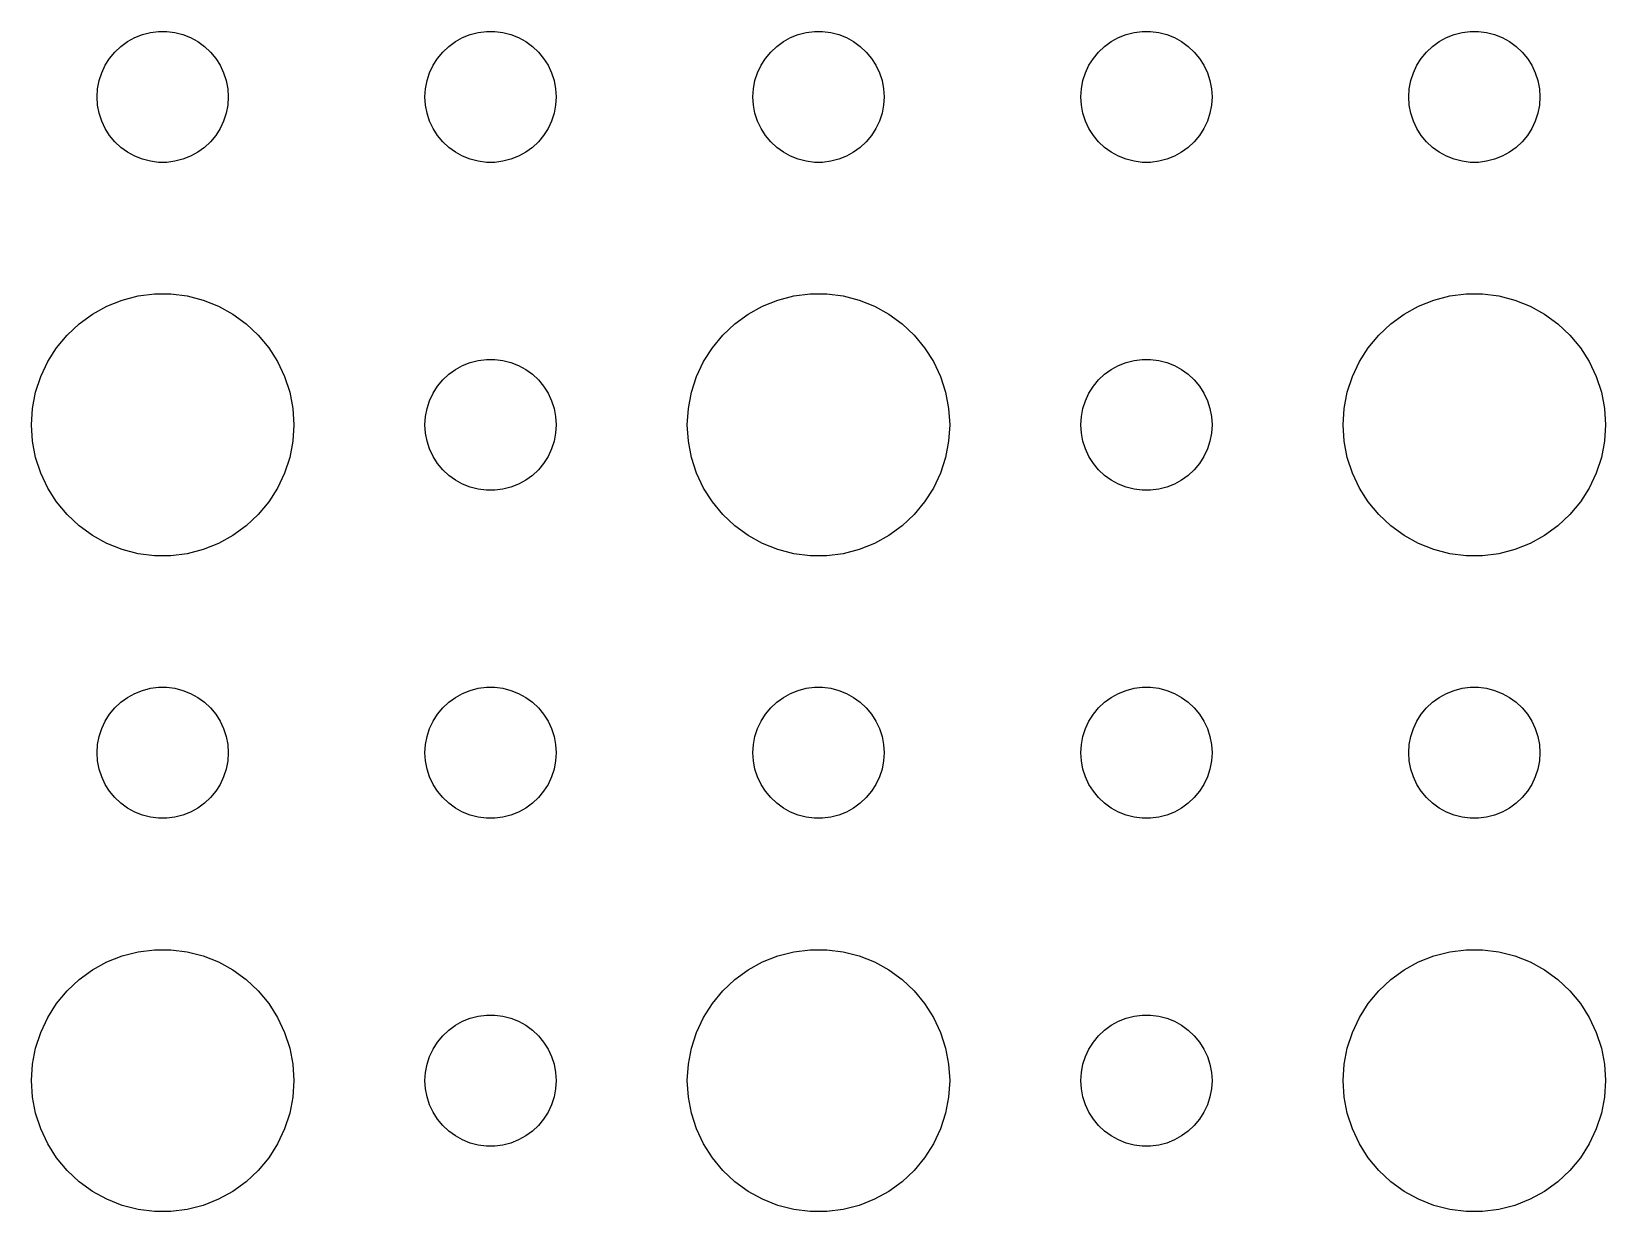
# Model space of a CAD drawing. Header units: metres. Extents: x -134 to 134, y 176 to 394.
# Drawn here: x -70.5 to -34.5, y 225.01 to 252 of the extents above; entities that cross this region are included whole.
import ezdxf

# ---------------------------------------------------------------- set-up
doc = ezdxf.new("R2010")
doc.units = ezdxf.units.M

msp = doc.modelspace()

# ---------------------------------------------------------------- linework, layer by layer
for p, q in [((-68.5934, 251.527), (-68.4561, 251.656)), ((-68.4561, 251.656), (-68.3037, 251.766)), ((-68.3037, 251.766), (-68.1387, 251.857)), ((-68.1387, 251.857), (-67.9635, 251.927)), ((-67.9635, 251.927), (-67.7811, 251.973)), ((-67.7811, 251.973), (-67.5942, 251.997)), ((-67.5942, 251.997), (-67.4058, 251.997)), ((-67.4058, 251.997), (-67.2189, 251.973)), ((-67.2189, 251.973), (-67.0365, 251.927)), ((-67.0365, 251.927), (-66.8613, 251.857)), ((-66.8613, 251.857), (-66.6963, 251.766)), ((-66.6963, 251.766), (-66.5439, 251.656)), ((-66.5439, 251.656), (-66.4065, 251.527)), ((-61.0934, 251.527), (-60.9561, 251.656)), ((-60.9561, 251.656), (-60.8037, 251.766)), ((-60.8037, 251.766), (-60.6387, 251.857)), ((-60.6387, 251.857), (-60.4635, 251.927)), ((-60.4635, 251.927), (-60.2811, 251.973)), ((-60.2811, 251.973), (-60.0942, 251.997)), ((-60.0942, 251.997), (-59.9058, 251.997)), ((-59.9058, 251.997), (-59.7189, 251.973)), ((-59.7189, 251.973), (-59.5365, 251.927)), ((-59.5365, 251.927), (-59.3613, 251.857)), ((-59.3613, 251.857), (-59.1963, 251.766)), ((-59.1963, 251.766), (-59.0439, 251.656)), ((-59.0439, 251.656), (-58.9065, 251.527)), ((-53.5934, 251.527), (-53.4561, 251.656)), ((-53.4561, 251.656), (-53.3037, 251.766)), ((-53.3037, 251.766), (-53.1387, 251.857)), ((-53.1387, 251.857), (-52.9635, 251.927)), ((-52.9635, 251.927), (-52.7811, 251.973)), ((-52.7811, 251.973), (-52.5942, 251.997)), ((-52.5942, 251.997), (-52.4058, 251.997)), ((-52.4058, 251.997), (-52.2189, 251.973)), ((-52.2189, 251.973), (-52.0365, 251.927)), ((-52.0365, 251.927), (-51.8613, 251.857)), ((-51.8613, 251.857), (-51.6963, 251.766)), ((-51.6963, 251.766), (-51.5439, 251.656)), ((-51.5439, 251.656), (-51.4065, 251.527)), ((-46.0934, 251.527), (-45.9561, 251.656)), ((-45.9561, 251.656), (-45.8037, 251.766)), ((-45.8037, 251.766), (-45.6387, 251.857)), ((-45.6387, 251.857), (-45.4635, 251.927)), ((-45.4635, 251.927), (-45.2811, 251.973)), ((-45.2811, 251.973), (-45.0942, 251.997)), ((-45.0942, 251.997), (-44.9058, 251.997)), ((-44.9058, 251.997), (-44.7189, 251.973)), ((-44.7189, 251.973), (-44.5365, 251.927)), ((-44.5365, 251.927), (-44.3613, 251.857)), ((-44.3613, 251.857), (-44.1963, 251.766)), ((-44.1963, 251.766), (-44.0439, 251.656)), ((-44.0439, 251.656), (-43.9065, 251.527)), ((-38.5934, 251.527), (-38.4561, 251.656)), ((-38.4561, 251.656), (-38.3037, 251.766)), ((-38.3037, 251.766), (-38.1387, 251.857)), ((-38.1387, 251.857), (-37.9635, 251.927)), ((-37.9635, 251.927), (-37.7811, 251.973)), ((-37.7811, 251.973), (-37.5942, 251.997)), ((-37.5942, 251.997), (-37.4058, 251.997)), ((-37.4058, 251.997), (-37.2189, 251.973)), ((-37.2189, 251.973), (-37.0365, 251.927)), ((-37.0365, 251.927), (-36.8613, 251.857)), ((-36.8613, 251.857), (-36.6963, 251.766)), ((-36.6963, 251.766), (-36.5439, 251.656)), ((-36.5439, 251.656), (-36.4065, 251.527)), ((-68.8145, 251.223), (-68.7135, 251.382)), ((-68.7135, 251.382), (-68.5934, 251.527)), ((-66.4065, 251.527), (-66.2865, 251.382)), ((-66.2865, 251.382), (-66.1855, 251.223)), ((-61.3145, 251.223), (-61.2135, 251.382)), ((-61.2135, 251.382), (-61.0934, 251.527)), ((-58.9065, 251.527), (-58.7865, 251.382)), ((-58.7865, 251.382), (-58.6855, 251.223)), ((-53.8145, 251.223), (-53.7135, 251.382)), ((-53.7135, 251.382), (-53.5934, 251.527)), ((-51.4065, 251.527), (-51.2865, 251.382)), ((-51.2865, 251.382), (-51.1855, 251.223)), ((-46.3145, 251.223), (-46.2135, 251.382)), ((-46.2135, 251.382), (-46.0934, 251.527)), ((-43.9065, 251.527), (-43.7865, 251.382)), ((-43.7865, 251.382), (-43.6855, 251.223)), ((-38.8145, 251.223), (-38.7135, 251.382)), ((-38.7135, 251.382), (-38.5934, 251.527)), ((-36.4065, 251.527), (-36.2865, 251.382)), ((-36.2865, 251.382), (-36.1855, 251.223)), ((-68.9529, 250.873), (-68.8947, 251.052)), ((-68.8947, 251.052), (-68.8145, 251.223)), ((-66.1855, 251.223), (-66.1053, 251.052)), ((-66.1053, 251.052), (-66.0471, 250.873)), ((-61.4529, 250.873), (-61.3947, 251.052)), ((-61.3947, 251.052), (-61.3145, 251.223)), ((-58.6855, 251.223), (-58.6053, 251.052)), ((-58.6053, 251.052), (-58.5471, 250.873)), ((-53.9529, 250.873), (-53.8947, 251.052)), ((-53.8947, 251.052), (-53.8145, 251.223)), ((-51.1855, 251.223), (-51.1053, 251.052)), ((-51.1053, 251.052), (-51.0471, 250.873)), ((-46.4529, 250.873), (-46.3947, 251.052)), ((-46.3947, 251.052), (-46.3145, 251.223)), ((-43.6855, 251.223), (-43.6053, 251.052)), ((-43.6053, 251.052), (-43.5471, 250.873)), ((-38.9529, 250.873), (-38.8947, 251.052)), ((-38.8947, 251.052), (-38.8145, 251.223)), ((-36.1855, 251.223), (-36.1053, 251.052)), ((-36.1053, 251.052), (-36.0471, 250.873)), ((-69, 250.5), (-68.9882, 250.688)), ((-68.9882, 250.688), (-68.9529, 250.873)), ((-66.0471, 250.873), (-66.0118, 250.688)), ((-66.0118, 250.688), (-66, 250.5)), ((-61.5, 250.5), (-61.4882, 250.688)), ((-61.4882, 250.688), (-61.4529, 250.873)), ((-58.5471, 250.873), (-58.5118, 250.688)), ((-58.5118, 250.688), (-58.5, 250.5)), ((-54, 250.5), (-53.9882, 250.688)), ((-53.9882, 250.688), (-53.9529, 250.873)), ((-51.0471, 250.873), (-51.0118, 250.688)), ((-51.0118, 250.688), (-51, 250.5)), ((-46.5, 250.5), (-46.4882, 250.688)), ((-46.4882, 250.688), (-46.4529, 250.873)), ((-43.5471, 250.873), (-43.5118, 250.688)), ((-43.5118, 250.688), (-43.5, 250.5)), ((-39, 250.5), (-38.9882, 250.688)), ((-38.9882, 250.688), (-38.9529, 250.873)), ((-36.0471, 250.873), (-36.0118, 250.688)), ((-36.0118, 250.688), (-36, 250.5)), ((-68.9882, 250.312), (-69, 250.5)), ((-68.9529, 250.127), (-68.9882, 250.312)), ((-66.0118, 250.312), (-66.0471, 250.127)), ((-66, 250.5), (-66.0118, 250.312)), ((-61.4882, 250.312), (-61.5, 250.5)), ((-61.4529, 250.127), (-61.4882, 250.312)), ((-58.5118, 250.312), (-58.5471, 250.127)), ((-58.5, 250.5), (-58.5118, 250.312)), ((-53.9882, 250.312), (-54, 250.5)), ((-53.9529, 250.127), (-53.9882, 250.312)), ((-51.0118, 250.312), (-51.0471, 250.127)), ((-51, 250.5), (-51.0118, 250.312)), ((-46.4882, 250.312), (-46.5, 250.5)), ((-46.4529, 250.127), (-46.4882, 250.312)), ((-43.5118, 250.312), (-43.5471, 250.127)), ((-43.5, 250.5), (-43.5118, 250.312)), ((-38.9882, 250.312), (-39, 250.5)), ((-38.9529, 250.127), (-38.9882, 250.312)), ((-36.0118, 250.312), (-36.0471, 250.127)), ((-36, 250.5), (-36.0118, 250.312)), ((-68.8947, 249.948), (-68.9529, 250.127)), ((-68.8145, 249.777), (-68.8947, 249.948)), ((-66.1053, 249.948), (-66.1855, 249.777)), ((-66.0471, 250.127), (-66.1053, 249.948)), ((-61.3947, 249.948), (-61.4529, 250.127)), ((-61.3145, 249.777), (-61.3947, 249.948)), ((-58.6053, 249.948), (-58.6855, 249.777)), ((-58.5471, 250.127), (-58.6053, 249.948)), ((-53.8947, 249.948), (-53.9529, 250.127)), ((-53.8145, 249.777), (-53.8947, 249.948)), ((-51.1053, 249.948), (-51.1855, 249.777)), ((-51.0471, 250.127), (-51.1053, 249.948)), ((-46.3947, 249.948), (-46.4529, 250.127)), ((-46.3145, 249.777), (-46.3947, 249.948)), ((-43.6053, 249.948), (-43.6855, 249.777)), ((-43.5471, 250.127), (-43.6053, 249.948)), ((-38.8947, 249.948), (-38.9529, 250.127)), ((-38.8145, 249.777), (-38.8947, 249.948)), ((-36.1053, 249.948), (-36.1855, 249.777)), ((-36.0471, 250.127), (-36.1053, 249.948)), ((-68.7135, 249.618), (-68.8145, 249.777)), ((-68.5934, 249.473), (-68.7135, 249.618)), ((-66.2865, 249.618), (-66.4065, 249.473)), ((-66.1855, 249.777), (-66.2865, 249.618)), ((-61.2135, 249.618), (-61.3145, 249.777)), ((-61.0934, 249.473), (-61.2135, 249.618)), ((-58.7865, 249.618), (-58.9065, 249.473)), ((-58.6855, 249.777), (-58.7865, 249.618)), ((-53.7135, 249.618), (-53.8145, 249.777)), ((-53.5934, 249.473), (-53.7135, 249.618)), ((-51.2865, 249.618), (-51.4065, 249.473)), ((-51.1855, 249.777), (-51.2865, 249.618)), ((-46.2135, 249.618), (-46.3145, 249.777)), ((-46.0934, 249.473), (-46.2135, 249.618)), ((-43.7865, 249.618), (-43.9065, 249.473)), ((-43.6855, 249.777), (-43.7865, 249.618)), ((-38.7135, 249.618), (-38.8145, 249.777)), ((-38.5934, 249.473), (-38.7135, 249.618)), ((-36.2865, 249.618), (-36.4065, 249.473)), ((-36.1855, 249.777), (-36.2865, 249.618)), ((-68.4561, 249.344), (-68.5934, 249.473)), ((-68.3037, 249.234), (-68.4561, 249.344)), ((-68.1387, 249.143), (-68.3037, 249.234)), ((-67.9635, 249.073), (-68.1387, 249.143)), ((-66.8613, 249.143), (-67.0365, 249.073)), ((-66.6963, 249.234), (-66.8613, 249.143)), ((-66.5439, 249.344), (-66.6963, 249.234)), ((-66.4065, 249.473), (-66.5439, 249.344)), ((-60.9561, 249.344), (-61.0934, 249.473)), ((-60.8037, 249.234), (-60.9561, 249.344)), ((-60.6387, 249.143), (-60.8037, 249.234)), ((-60.4635, 249.073), (-60.6387, 249.143)), ((-59.3613, 249.143), (-59.5365, 249.073)), ((-59.1963, 249.234), (-59.3613, 249.143)), ((-59.0439, 249.344), (-59.1963, 249.234)), ((-58.9065, 249.473), (-59.0439, 249.344)), ((-53.4561, 249.344), (-53.5934, 249.473)), ((-53.3037, 249.234), (-53.4561, 249.344)), ((-53.1387, 249.143), (-53.3037, 249.234)), ((-52.9635, 249.073), (-53.1387, 249.143)), ((-51.8613, 249.143), (-52.0365, 249.073)), ((-51.6963, 249.234), (-51.8613, 249.143)), ((-51.5439, 249.344), (-51.6963, 249.234)), ((-51.4065, 249.473), (-51.5439, 249.344)), ((-45.9561, 249.344), (-46.0934, 249.473)), ((-45.8037, 249.234), (-45.9561, 249.344)), ((-45.6387, 249.143), (-45.8037, 249.234)), ((-45.4635, 249.073), (-45.6387, 249.143)), ((-44.3613, 249.143), (-44.5365, 249.073)), ((-44.1963, 249.234), (-44.3613, 249.143)), ((-44.0439, 249.344), (-44.1963, 249.234)), ((-43.9065, 249.473), (-44.0439, 249.344)), ((-38.4561, 249.344), (-38.5934, 249.473)), ((-38.3037, 249.234), (-38.4561, 249.344)), ((-38.1387, 249.143), (-38.3037, 249.234)), ((-37.9635, 249.073), (-38.1387, 249.143)), ((-36.8613, 249.143), (-37.0365, 249.073)), ((-36.6963, 249.234), (-36.8613, 249.143)), ((-36.5439, 249.344), (-36.6963, 249.234)), ((-36.4065, 249.473), (-36.5439, 249.344)), ((-67.7811, 249.027), (-67.9635, 249.073)), ((-67.5942, 249.003), (-67.7811, 249.027)), ((-67.4058, 249.003), (-67.5942, 249.003)), ((-67.2189, 249.027), (-67.4058, 249.003)), ((-67.0365, 249.073), (-67.2189, 249.027)), ((-60.2811, 249.027), (-60.4635, 249.073)), ((-60.0942, 249.003), (-60.2811, 249.027)), ((-59.9058, 249.003), (-60.0942, 249.003)), ((-59.7189, 249.027), (-59.9058, 249.003)), ((-59.5365, 249.073), (-59.7189, 249.027)), ((-52.7811, 249.027), (-52.9635, 249.073)), ((-52.5942, 249.003), (-52.7811, 249.027)), ((-52.4058, 249.003), (-52.5942, 249.003)), ((-52.2189, 249.027), (-52.4058, 249.003)), ((-52.0365, 249.073), (-52.2189, 249.027)), ((-45.2811, 249.027), (-45.4635, 249.073)), ((-45.0942, 249.003), (-45.2811, 249.027)), ((-44.9058, 249.003), (-45.0942, 249.003)), ((-44.7189, 249.027), (-44.9058, 249.003)), ((-44.5365, 249.073), (-44.7189, 249.027)), ((-37.7811, 249.027), (-37.9635, 249.073)), ((-37.5942, 249.003), (-37.7811, 249.027)), ((-37.4058, 249.003), (-37.5942, 249.003)), ((-37.2189, 249.027), (-37.4058, 249.003)), ((-37.0365, 249.073), (-37.2189, 249.027)), ((-68.427, 245.853), (-68.0621, 245.947)), ((-68.0621, 245.947), (-67.6884, 245.994)), ((-67.6884, 245.994), (-67.3116, 245.994)), ((-67.3116, 245.994), (-66.9379, 245.947)), ((-66.9379, 245.947), (-66.573, 245.853)), ((-53.427, 245.853), (-53.0621, 245.947)), ((-53.0621, 245.947), (-52.6884, 245.994)), ((-52.6884, 245.994), (-52.3116, 245.994)), ((-52.3116, 245.994), (-51.9379, 245.947)), ((-51.9379, 245.947), (-51.5729, 245.853)), ((-38.427, 245.853), (-38.0621, 245.947)), ((-38.0621, 245.947), (-37.6884, 245.994)), ((-37.6884, 245.994), (-37.3116, 245.994)), ((-37.3116, 245.994), (-36.9379, 245.947)), ((-36.9379, 245.947), (-36.5729, 245.853)), ((-69.4123, 245.312), (-69.1075, 245.533)), ((-69.1075, 245.533), (-68.7773, 245.714)), ((-68.7773, 245.714), (-68.427, 245.853)), ((-66.573, 245.853), (-66.2227, 245.714)), ((-66.2227, 245.714), (-65.8925, 245.533)), ((-65.8925, 245.533), (-65.5877, 245.312)), ((-54.4123, 245.312), (-54.1075, 245.533)), ((-54.1075, 245.533), (-53.7773, 245.714)), ((-53.7773, 245.714), (-53.427, 245.853)), ((-51.5729, 245.853), (-51.2227, 245.714)), ((-51.2227, 245.714), (-50.8925, 245.533)), ((-50.8925, 245.533), (-50.5877, 245.312)), ((-39.4123, 245.312), (-39.1075, 245.533)), ((-39.1075, 245.533), (-38.7773, 245.714)), ((-38.7773, 245.714), (-38.427, 245.853)), ((-36.5729, 245.853), (-36.2227, 245.714)), ((-36.2227, 245.714), (-35.8925, 245.533)), ((-35.8925, 245.533), (-35.5877, 245.312)), ((-69.6869, 245.054), (-69.4123, 245.312)), ((-65.5877, 245.312), (-65.3131, 245.054)), ((-54.6869, 245.054), (-54.4123, 245.312)), ((-50.5877, 245.312), (-50.3131, 245.054)), ((-39.6869, 245.054), (-39.4123, 245.312)), ((-35.5877, 245.312), (-35.3131, 245.054)), ((-69.927, 244.763), (-69.6869, 245.054)), ((-65.3131, 245.054), (-65.073, 244.763)), ((-54.927, 244.763), (-54.6869, 245.054)), ((-50.3131, 245.054), (-50.0729, 244.763)), ((-39.927, 244.763), (-39.6869, 245.054)), ((-35.3131, 245.054), (-35.0729, 244.763)), ((-70.2893, 244.104), (-70.1289, 244.445)), ((-70.1289, 244.445), (-69.927, 244.763)), ((-65.073, 244.763), (-64.8711, 244.445)), ((-64.8711, 244.445), (-64.7107, 244.104)), ((-60.4635, 244.427), (-60.2811, 244.473)), ((-60.2811, 244.473), (-60.0942, 244.497)), ((-60.0942, 244.497), (-59.9058, 244.497)), ((-59.9058, 244.497), (-59.7189, 244.473)), ((-59.7189, 244.473), (-59.5365, 244.427)), ((-55.2893, 244.104), (-55.1289, 244.445)), ((-55.1289, 244.445), (-54.927, 244.763)), ((-50.0729, 244.763), (-49.8711, 244.445)), ((-49.8711, 244.445), (-49.7107, 244.104)), ((-45.4635, 244.427), (-45.2811, 244.473)), ((-45.2811, 244.473), (-45.0942, 244.497)), ((-45.0942, 244.497), (-44.9058, 244.497)), ((-44.9058, 244.497), (-44.7189, 244.473)), ((-44.7189, 244.473), (-44.5365, 244.427)), ((-40.2893, 244.104), (-40.1289, 244.445)), ((-40.1289, 244.445), (-39.927, 244.763)), ((-35.0729, 244.763), (-34.8711, 244.445)), ((-34.8711, 244.445), (-34.7107, 244.104)), ((-70.4057, 243.746), (-70.2893, 244.104)), ((-64.7107, 244.104), (-64.5943, 243.746)), ((-61.0934, 244.027), (-60.9561, 244.156)), ((-60.9561, 244.156), (-60.8037, 244.266)), ((-60.8037, 244.266), (-60.6387, 244.357)), ((-60.6387, 244.357), (-60.4635, 244.427)), ((-59.5365, 244.427), (-59.3613, 244.357)), ((-59.3613, 244.357), (-59.1963, 244.266)), ((-59.1963, 244.266), (-59.0439, 244.156)), ((-59.0439, 244.156), (-58.9065, 244.027)), ((-55.4057, 243.746), (-55.2893, 244.104)), ((-49.7107, 244.104), (-49.5942, 243.746)), ((-46.0934, 244.027), (-45.9561, 244.156)), ((-45.9561, 244.156), (-45.8037, 244.266)), ((-45.8037, 244.266), (-45.6387, 244.357)), ((-45.6387, 244.357), (-45.4635, 244.427)), ((-44.5365, 244.427), (-44.3613, 244.357)), ((-44.3613, 244.357), (-44.1963, 244.266)), ((-44.1963, 244.266), (-44.0439, 244.156)), ((-44.0439, 244.156), (-43.9065, 244.027)), ((-40.4057, 243.746), (-40.2893, 244.104)), ((-34.7107, 244.104), (-34.5942, 243.746)), ((-70.4763, 243.376), (-70.4057, 243.746)), ((-64.5943, 243.746), (-64.5237, 243.376)), ((-61.3947, 243.552), (-61.3145, 243.723)), ((-61.3145, 243.723), (-61.2135, 243.882)), ((-61.2135, 243.882), (-61.0934, 244.027)), ((-58.9065, 244.027), (-58.7865, 243.882)), ((-58.7865, 243.882), (-58.6855, 243.723)), ((-58.6855, 243.723), (-58.6053, 243.552)), ((-55.4763, 243.376), (-55.4057, 243.746)), ((-49.5942, 243.746), (-49.5237, 243.376)), ((-46.3947, 243.552), (-46.3145, 243.723)), ((-46.3145, 243.723), (-46.2135, 243.882)), ((-46.2135, 243.882), (-46.0934, 244.027)), ((-43.9065, 244.027), (-43.7865, 243.882)), ((-43.7865, 243.882), (-43.6855, 243.723)), ((-43.6855, 243.723), (-43.6053, 243.552)), ((-40.4763, 243.376), (-40.4057, 243.746)), ((-34.5942, 243.746), (-34.5237, 243.376)), ((-70.5, 243), (-70.4763, 243.376)), ((-64.5237, 243.376), (-64.5, 243)), ((-61.4882, 243.188), (-61.4529, 243.373)), ((-61.4529, 243.373), (-61.3947, 243.552)), ((-58.6053, 243.552), (-58.5471, 243.373)), ((-58.5471, 243.373), (-58.5118, 243.188)), ((-55.5, 243), (-55.4763, 243.376)), ((-49.5237, 243.376), (-49.5, 243)), ((-46.4882, 243.188), (-46.4529, 243.373)), ((-46.4529, 243.373), (-46.3947, 243.552)), ((-43.6053, 243.552), (-43.5471, 243.373)), ((-43.5471, 243.373), (-43.5118, 243.188)), ((-40.5, 243), (-40.4763, 243.376)), ((-34.5237, 243.376), (-34.5, 243)), ((-70.4763, 242.624), (-70.5, 243)), ((-64.5, 243), (-64.5237, 242.624)), ((-61.5, 243), (-61.4882, 243.188)), ((-61.4882, 242.812), (-61.5, 243)), ((-58.5118, 243.188), (-58.5, 243)), ((-58.5, 243), (-58.5118, 242.812)), ((-55.4763, 242.624), (-55.5, 243)), ((-49.5, 243), (-49.5237, 242.624)), ((-46.5, 243), (-46.4882, 243.188)), ((-46.4882, 242.812), (-46.5, 243)), ((-43.5118, 243.188), (-43.5, 243)), ((-43.5, 243), (-43.5118, 242.812)), ((-40.4763, 242.624), (-40.5, 243)), ((-34.5, 243), (-34.5237, 242.624)), ((-61.4529, 242.627), (-61.4882, 242.812)), ((-58.5118, 242.812), (-58.5471, 242.627)), ((-46.4529, 242.627), (-46.4882, 242.812)), ((-43.5118, 242.812), (-43.5471, 242.627)), ((-70.4057, 242.254), (-70.4763, 242.624)), ((-64.5237, 242.624), (-64.5943, 242.254)), ((-61.3947, 242.448), (-61.4529, 242.627)), ((-61.3145, 242.277), (-61.3947, 242.448)), ((-58.6053, 242.448), (-58.6855, 242.277)), ((-58.5471, 242.627), (-58.6053, 242.448)), ((-55.4057, 242.254), (-55.4763, 242.624)), ((-49.5237, 242.624), (-49.5942, 242.254)), ((-46.3947, 242.448), (-46.4529, 242.627)), ((-46.3145, 242.277), (-46.3947, 242.448)), ((-43.6053, 242.448), (-43.6855, 242.277)), ((-43.5471, 242.627), (-43.6053, 242.448)), ((-40.4057, 242.254), (-40.4763, 242.624)), ((-34.5237, 242.624), (-34.5942, 242.254)), ((-70.2893, 241.896), (-70.4057, 242.254)), ((-64.5943, 242.254), (-64.7107, 241.896)), ((-61.2135, 242.118), (-61.3145, 242.277)), ((-61.0934, 241.973), (-61.2135, 242.118)), ((-60.9561, 241.844), (-61.0934, 241.973)), ((-58.9065, 241.973), (-59.0439, 241.844)), ((-58.7865, 242.118), (-58.9065, 241.973)), ((-58.6855, 242.277), (-58.7865, 242.118)), ((-55.2893, 241.896), (-55.4057, 242.254)), ((-49.5942, 242.254), (-49.7107, 241.896)), ((-46.2135, 242.118), (-46.3145, 242.277)), ((-46.0934, 241.973), (-46.2135, 242.118)), ((-45.9561, 241.844), (-46.0934, 241.973)), ((-43.9065, 241.973), (-44.0439, 241.844)), ((-43.7865, 242.118), (-43.9065, 241.973)), ((-43.6855, 242.277), (-43.7865, 242.118)), ((-40.2893, 241.896), (-40.4057, 242.254)), ((-34.5942, 242.254), (-34.7107, 241.896)), ((-70.1289, 241.555), (-70.2893, 241.896)), ((-64.7107, 241.896), (-64.8711, 241.555)), ((-60.8037, 241.734), (-60.9561, 241.844)), ((-60.6387, 241.643), (-60.8037, 241.734)), ((-60.4635, 241.573), (-60.6387, 241.643)), ((-60.2811, 241.527), (-60.4635, 241.573)), ((-59.5365, 241.573), (-59.7189, 241.527)), ((-59.3613, 241.643), (-59.5365, 241.573)), ((-59.1963, 241.734), (-59.3613, 241.643)), ((-59.0439, 241.844), (-59.1963, 241.734)), ((-55.1289, 241.555), (-55.2893, 241.896)), ((-49.7107, 241.896), (-49.8711, 241.555)), ((-45.8037, 241.734), (-45.9561, 241.844)), ((-45.6387, 241.643), (-45.8037, 241.734)), ((-45.4635, 241.573), (-45.6387, 241.643)), ((-45.2811, 241.527), (-45.4635, 241.573)), ((-44.5365, 241.573), (-44.7189, 241.527)), ((-44.3613, 241.643), (-44.5365, 241.573)), ((-44.1963, 241.734), (-44.3613, 241.643)), ((-44.0439, 241.844), (-44.1963, 241.734)), ((-40.1289, 241.555), (-40.2893, 241.896)), ((-34.7107, 241.896), (-34.8711, 241.555)), ((-69.927, 241.237), (-70.1289, 241.555)), ((-69.6869, 240.946), (-69.927, 241.237)), ((-65.073, 241.237), (-65.3131, 240.946)), ((-64.8711, 241.555), (-65.073, 241.237)), ((-60.0942, 241.503), (-60.2811, 241.527)), ((-59.9058, 241.503), (-60.0942, 241.503)), ((-59.7189, 241.527), (-59.9058, 241.503)), ((-54.927, 241.237), (-55.1289, 241.555)), ((-54.6869, 240.946), (-54.927, 241.237)), ((-50.0729, 241.237), (-50.3131, 240.946)), ((-49.8711, 241.555), (-50.0729, 241.237)), ((-45.0942, 241.503), (-45.2811, 241.527)), ((-44.9058, 241.503), (-45.0942, 241.503)), ((-44.7189, 241.527), (-44.9058, 241.503)), ((-39.927, 241.237), (-40.1289, 241.555)), ((-39.6869, 240.946), (-39.927, 241.237)), ((-35.0729, 241.237), (-35.3131, 240.946)), ((-34.8711, 241.555), (-35.0729, 241.237)), ((-69.4123, 240.688), (-69.6869, 240.946)), ((-65.3131, 240.946), (-65.5877, 240.688)), ((-54.4123, 240.688), (-54.6869, 240.946)), ((-50.3131, 240.946), (-50.5877, 240.688)), ((-39.4123, 240.688), (-39.6869, 240.946)), ((-35.3131, 240.946), (-35.5877, 240.688)), ((-69.1075, 240.467), (-69.4123, 240.688)), ((-65.5877, 240.688), (-65.8925, 240.467)), ((-54.1075, 240.467), (-54.4123, 240.688)), ((-50.5877, 240.688), (-50.8925, 240.467)), ((-39.1075, 240.467), (-39.4123, 240.688)), ((-35.5877, 240.688), (-35.8925, 240.467)), ((-68.7773, 240.286), (-69.1075, 240.467)), ((-68.427, 240.147), (-68.7773, 240.286)), ((-68.0621, 240.053), (-68.427, 240.147)), ((-66.573, 240.147), (-66.9379, 240.053)), ((-66.2227, 240.286), (-66.573, 240.147)), ((-65.8925, 240.467), (-66.2227, 240.286)), ((-53.7773, 240.286), (-54.1075, 240.467)), ((-53.427, 240.147), (-53.7773, 240.286)), ((-53.0621, 240.053), (-53.427, 240.147)), ((-51.5729, 240.147), (-51.9379, 240.053)), ((-51.2227, 240.286), (-51.5729, 240.147)), ((-50.8925, 240.467), (-51.2227, 240.286)), ((-38.7773, 240.286), (-39.1075, 240.467)), ((-38.427, 240.147), (-38.7773, 240.286)), ((-38.0621, 240.053), (-38.427, 240.147)), ((-36.5729, 240.147), (-36.9379, 240.053)), ((-36.2227, 240.286), (-36.5729, 240.147)), ((-35.8925, 240.467), (-36.2227, 240.286)), ((-67.6884, 240.006), (-68.0621, 240.053)), ((-67.3116, 240.006), (-67.6884, 240.006)), ((-66.9379, 240.053), (-67.3116, 240.006)), ((-52.6884, 240.006), (-53.0621, 240.053)), ((-52.3116, 240.006), (-52.6884, 240.006)), ((-51.9379, 240.053), (-52.3116, 240.006)), ((-37.6884, 240.006), (-38.0621, 240.053)), ((-37.3116, 240.006), (-37.6884, 240.006)), ((-36.9379, 240.053), (-37.3116, 240.006)), ((-68.1387, 236.857), (-67.9635, 236.927)), ((-67.9635, 236.927), (-67.7811, 236.973)), ((-67.7811, 236.973), (-67.5942, 236.997)), ((-67.5942, 236.997), (-67.4058, 236.997)), ((-67.4058, 236.997), (-67.2189, 236.973)), ((-67.2189, 236.973), (-67.0365, 236.927)), ((-67.0365, 236.927), (-66.8613, 236.857)), ((-60.6387, 236.857), (-60.4635, 236.927)), ((-60.4635, 236.927), (-60.2811, 236.973)), ((-60.2811, 236.973), (-60.0942, 236.997)), ((-60.0942, 236.997), (-59.9058, 236.997)), ((-59.9058, 236.997), (-59.7189, 236.973)), ((-59.7189, 236.973), (-59.5365, 236.927)), ((-59.5365, 236.927), (-59.3613, 236.857)), ((-53.1387, 236.857), (-52.9635, 236.927)), ((-52.9635, 236.927), (-52.7811, 236.973)), ((-52.7811, 236.973), (-52.5942, 236.997)), ((-52.5942, 236.997), (-52.4058, 236.997)), ((-52.4058, 236.997), (-52.2189, 236.973)), ((-52.2189, 236.973), (-52.0365, 236.927)), ((-52.0365, 236.927), (-51.8613, 236.857)), ((-45.6387, 236.857), (-45.4635, 236.927)), ((-45.4635, 236.927), (-45.2811, 236.973)), ((-45.2811, 236.973), (-45.0942, 236.997)), ((-45.0942, 236.997), (-44.9058, 236.997)), ((-44.9058, 236.997), (-44.7189, 236.973)), ((-44.7189, 236.973), (-44.5365, 236.927)), ((-44.5365, 236.927), (-44.3613, 236.857)), ((-38.1387, 236.857), (-37.9635, 236.927)), ((-37.9635, 236.927), (-37.7811, 236.973)), ((-37.7811, 236.973), (-37.5942, 236.997)), ((-37.5942, 236.997), (-37.4058, 236.997)), ((-37.4058, 236.997), (-37.2189, 236.973)), ((-37.2189, 236.973), (-37.0365, 236.927)), ((-37.0365, 236.927), (-36.8613, 236.857)), ((-68.7135, 236.382), (-68.5934, 236.527)), ((-68.5934, 236.527), (-68.4561, 236.656)), ((-68.4561, 236.656), (-68.3037, 236.766)), ((-68.3037, 236.766), (-68.1387, 236.857)), ((-66.8613, 236.857), (-66.6963, 236.766)), ((-66.6963, 236.766), (-66.5439, 236.656)), ((-66.5439, 236.656), (-66.4065, 236.527)), ((-66.4065, 236.527), (-66.2865, 236.382)), ((-61.2135, 236.382), (-61.0934, 236.527)), ((-61.0934, 236.527), (-60.9561, 236.656)), ((-60.9561, 236.656), (-60.8037, 236.766)), ((-60.8037, 236.766), (-60.6387, 236.857)), ((-59.3613, 236.857), (-59.1963, 236.766)), ((-59.1963, 236.766), (-59.0439, 236.656)), ((-59.0439, 236.656), (-58.9065, 236.527)), ((-58.9065, 236.527), (-58.7865, 236.382)), ((-53.7135, 236.382), (-53.5934, 236.527)), ((-53.5934, 236.527), (-53.4561, 236.656)), ((-53.4561, 236.656), (-53.3037, 236.766)), ((-53.3037, 236.766), (-53.1387, 236.857)), ((-51.8613, 236.857), (-51.6963, 236.766)), ((-51.6963, 236.766), (-51.5439, 236.656)), ((-51.5439, 236.656), (-51.4065, 236.527)), ((-51.4065, 236.527), (-51.2865, 236.382)), ((-46.2135, 236.382), (-46.0934, 236.527)), ((-46.0934, 236.527), (-45.9561, 236.656)), ((-45.9561, 236.656), (-45.8037, 236.766)), ((-45.8037, 236.766), (-45.6387, 236.857)), ((-44.3613, 236.857), (-44.1963, 236.766)), ((-44.1963, 236.766), (-44.0439, 236.656)), ((-44.0439, 236.656), (-43.9065, 236.527)), ((-43.9065, 236.527), (-43.7865, 236.382)), ((-38.7135, 236.382), (-38.5934, 236.527)), ((-38.5934, 236.527), (-38.4561, 236.656)), ((-38.4561, 236.656), (-38.3037, 236.766)), ((-38.3037, 236.766), (-38.1387, 236.857)), ((-36.8613, 236.857), (-36.6963, 236.766)), ((-36.6963, 236.766), (-36.5439, 236.656)), ((-36.5439, 236.656), (-36.4065, 236.527)), ((-36.4065, 236.527), (-36.2865, 236.382)), ((-68.8947, 236.052), (-68.8145, 236.223)), ((-68.8145, 236.223), (-68.7135, 236.382)), ((-66.2865, 236.382), (-66.1855, 236.223)), ((-66.1855, 236.223), (-66.1053, 236.052)), ((-61.3947, 236.052), (-61.3145, 236.223)), ((-61.3145, 236.223), (-61.2135, 236.382)), ((-58.7865, 236.382), (-58.6855, 236.223)), ((-58.6855, 236.223), (-58.6053, 236.052)), ((-53.8947, 236.052), (-53.8145, 236.223)), ((-53.8145, 236.223), (-53.7135, 236.382)), ((-51.2865, 236.382), (-51.1855, 236.223)), ((-51.1855, 236.223), (-51.1053, 236.052)), ((-46.3947, 236.052), (-46.3145, 236.223)), ((-46.3145, 236.223), (-46.2135, 236.382)), ((-43.7865, 236.382), (-43.6855, 236.223)), ((-43.6855, 236.223), (-43.6053, 236.052)), ((-38.8947, 236.052), (-38.8145, 236.223)), ((-38.8145, 236.223), (-38.7135, 236.382)), ((-36.2865, 236.382), (-36.1855, 236.223)), ((-36.1855, 236.223), (-36.1053, 236.052)), ((-68.9882, 235.688), (-68.9529, 235.873)), ((-68.9529, 235.873), (-68.8947, 236.052)), ((-66.1053, 236.052), (-66.0471, 235.873)), ((-66.0471, 235.873), (-66.0118, 235.688)), ((-61.4882, 235.688), (-61.4529, 235.873)), ((-61.4529, 235.873), (-61.3947, 236.052)), ((-58.6053, 236.052), (-58.5471, 235.873)), ((-58.5471, 235.873), (-58.5118, 235.688)), ((-53.9882, 235.688), (-53.9529, 235.873)), ((-53.9529, 235.873), (-53.8947, 236.052)), ((-51.1053, 236.052), (-51.0471, 235.873)), ((-51.0471, 235.873), (-51.0118, 235.688)), ((-46.4882, 235.688), (-46.4529, 235.873)), ((-46.4529, 235.873), (-46.3947, 236.052)), ((-43.6053, 236.052), (-43.5471, 235.873)), ((-43.5471, 235.873), (-43.5118, 235.688)), ((-38.9882, 235.688), (-38.9529, 235.873)), ((-38.9529, 235.873), (-38.8947, 236.052)), ((-36.1053, 236.052), (-36.0471, 235.873)), ((-36.0471, 235.873), (-36.0118, 235.688)), ((-69, 235.5), (-68.9882, 235.688)), ((-68.9882, 235.312), (-69, 235.5)), ((-66.0118, 235.688), (-66, 235.5)), ((-66, 235.5), (-66.0118, 235.312)), ((-61.5, 235.5), (-61.4882, 235.688)), ((-61.4882, 235.312), (-61.5, 235.5)), ((-58.5118, 235.688), (-58.5, 235.5)), ((-58.5, 235.5), (-58.5118, 235.312)), ((-54, 235.5), (-53.9882, 235.688)), ((-53.9882, 235.312), (-54, 235.5)), ((-51.0118, 235.688), (-51, 235.5)), ((-51, 235.5), (-51.0118, 235.312)), ((-46.5, 235.5), (-46.4882, 235.688)), ((-46.4882, 235.312), (-46.5, 235.5)), ((-43.5118, 235.688), (-43.5, 235.5)), ((-43.5, 235.5), (-43.5118, 235.312)), ((-39, 235.5), (-38.9882, 235.688)), ((-38.9882, 235.312), (-39, 235.5)), ((-36.0118, 235.688), (-36, 235.5)), ((-36, 235.5), (-36.0118, 235.312)), ((-68.9529, 235.127), (-68.9882, 235.312)), ((-68.8947, 234.948), (-68.9529, 235.127)), ((-66.0471, 235.127), (-66.1053, 234.948)), ((-66.0118, 235.312), (-66.0471, 235.127)), ((-61.4529, 235.127), (-61.4882, 235.312)), ((-61.3947, 234.948), (-61.4529, 235.127)), ((-58.5471, 235.127), (-58.6053, 234.948)), ((-58.5118, 235.312), (-58.5471, 235.127)), ((-53.9529, 235.127), (-53.9882, 235.312)), ((-53.8947, 234.948), (-53.9529, 235.127)), ((-51.0471, 235.127), (-51.1053, 234.948)), ((-51.0118, 235.312), (-51.0471, 235.127)), ((-46.4529, 235.127), (-46.4882, 235.312)), ((-46.3947, 234.948), (-46.4529, 235.127)), ((-43.5471, 235.127), (-43.6053, 234.948)), ((-43.5118, 235.312), (-43.5471, 235.127)), ((-38.9529, 235.127), (-38.9882, 235.312)), ((-38.8947, 234.948), (-38.9529, 235.127)), ((-36.0471, 235.127), (-36.1053, 234.948)), ((-36.0118, 235.312), (-36.0471, 235.127)), ((-68.8145, 234.777), (-68.8947, 234.948)), ((-68.7135, 234.618), (-68.8145, 234.777)), ((-66.1855, 234.777), (-66.2865, 234.618)), ((-66.1053, 234.948), (-66.1855, 234.777)), ((-61.3145, 234.777), (-61.3947, 234.948)), ((-61.2135, 234.618), (-61.3145, 234.777)), ((-58.6855, 234.777), (-58.7865, 234.618)), ((-58.6053, 234.948), (-58.6855, 234.777)), ((-53.8145, 234.777), (-53.8947, 234.948)), ((-53.7135, 234.618), (-53.8145, 234.777)), ((-51.1855, 234.777), (-51.2865, 234.618)), ((-51.1053, 234.948), (-51.1855, 234.777)), ((-46.3145, 234.777), (-46.3947, 234.948)), ((-46.2135, 234.618), (-46.3145, 234.777)), ((-43.6855, 234.777), (-43.7865, 234.618)), ((-43.6053, 234.948), (-43.6855, 234.777)), ((-38.8145, 234.777), (-38.8947, 234.948)), ((-38.7135, 234.618), (-38.8145, 234.777)), ((-36.1855, 234.777), (-36.2865, 234.618)), ((-36.1053, 234.948), (-36.1855, 234.777)), ((-68.5934, 234.473), (-68.7135, 234.618)), ((-68.4561, 234.344), (-68.5934, 234.473)), ((-66.4065, 234.473), (-66.5439, 234.344)), ((-66.2865, 234.618), (-66.4065, 234.473)), ((-61.0934, 234.473), (-61.2135, 234.618)), ((-60.9561, 234.344), (-61.0934, 234.473)), ((-58.9065, 234.473), (-59.0439, 234.344)), ((-58.7865, 234.618), (-58.9065, 234.473)), ((-53.5934, 234.473), (-53.7135, 234.618)), ((-53.4561, 234.344), (-53.5934, 234.473)), ((-51.4065, 234.473), (-51.5439, 234.344)), ((-51.2865, 234.618), (-51.4065, 234.473)), ((-46.0934, 234.473), (-46.2135, 234.618)), ((-45.9561, 234.344), (-46.0934, 234.473)), ((-43.9065, 234.473), (-44.0439, 234.344)), ((-43.7865, 234.618), (-43.9065, 234.473)), ((-38.5934, 234.473), (-38.7135, 234.618)), ((-38.4561, 234.344), (-38.5934, 234.473)), ((-36.4065, 234.473), (-36.5439, 234.344)), ((-36.2865, 234.618), (-36.4065, 234.473)), ((-68.3037, 234.234), (-68.4561, 234.344)), ((-68.1387, 234.143), (-68.3037, 234.234)), ((-67.9635, 234.073), (-68.1387, 234.143)), ((-67.7811, 234.027), (-67.9635, 234.073)), ((-67.5942, 234.003), (-67.7811, 234.027)), ((-67.4058, 234.003), (-67.5942, 234.003)), ((-67.2189, 234.027), (-67.4058, 234.003)), ((-67.0365, 234.073), (-67.2189, 234.027)), ((-66.8613, 234.143), (-67.0365, 234.073)), ((-66.6963, 234.234), (-66.8613, 234.143)), ((-66.5439, 234.344), (-66.6963, 234.234)), ((-60.8037, 234.234), (-60.9561, 234.344)), ((-60.6387, 234.143), (-60.8037, 234.234)), ((-60.4635, 234.073), (-60.6387, 234.143)), ((-60.2811, 234.027), (-60.4635, 234.073)), ((-60.0942, 234.003), (-60.2811, 234.027)), ((-59.9058, 234.003), (-60.0942, 234.003)), ((-59.7189, 234.027), (-59.9058, 234.003)), ((-59.5365, 234.073), (-59.7189, 234.027)), ((-59.3613, 234.143), (-59.5365, 234.073)), ((-59.1963, 234.234), (-59.3613, 234.143)), ((-59.0439, 234.344), (-59.1963, 234.234)), ((-53.3037, 234.234), (-53.4561, 234.344)), ((-53.1387, 234.143), (-53.3037, 234.234)), ((-52.9635, 234.073), (-53.1387, 234.143)), ((-52.7811, 234.027), (-52.9635, 234.073)), ((-52.5942, 234.003), (-52.7811, 234.027)), ((-52.4058, 234.003), (-52.5942, 234.003)), ((-52.2189, 234.027), (-52.4058, 234.003)), ((-52.0365, 234.073), (-52.2189, 234.027)), ((-51.8613, 234.143), (-52.0365, 234.073)), ((-51.6963, 234.234), (-51.8613, 234.143)), ((-51.5439, 234.344), (-51.6963, 234.234)), ((-45.8037, 234.234), (-45.9561, 234.344)), ((-45.6387, 234.143), (-45.8037, 234.234)), ((-45.4635, 234.073), (-45.6387, 234.143)), ((-45.2811, 234.027), (-45.4635, 234.073)), ((-45.0942, 234.003), (-45.2811, 234.027)), ((-44.9058, 234.003), (-45.0942, 234.003)), ((-44.7189, 234.027), (-44.9058, 234.003)), ((-44.5365, 234.073), (-44.7189, 234.027)), ((-44.3613, 234.143), (-44.5365, 234.073)), ((-44.1963, 234.234), (-44.3613, 234.143)), ((-44.0439, 234.344), (-44.1963, 234.234)), ((-38.3037, 234.234), (-38.4561, 234.344)), ((-38.1387, 234.143), (-38.3037, 234.234)), ((-37.9635, 234.073), (-38.1387, 234.143)), ((-37.7811, 234.027), (-37.9635, 234.073)), ((-37.5942, 234.003), (-37.7811, 234.027)), ((-37.4058, 234.003), (-37.5942, 234.003)), ((-37.2189, 234.027), (-37.4058, 234.003)), ((-37.0365, 234.073), (-37.2189, 234.027)), ((-36.8613, 234.143), (-37.0365, 234.073)), ((-36.6963, 234.234), (-36.8613, 234.143)), ((-36.5439, 234.344), (-36.6963, 234.234)), ((-68.7773, 230.714), (-68.427, 230.853)), ((-68.427, 230.853), (-68.0621, 230.947)), ((-68.0621, 230.947), (-67.6884, 230.994)), ((-67.6884, 230.994), (-67.3116, 230.994)), ((-67.3116, 230.994), (-66.9379, 230.947)), ((-66.9379, 230.947), (-66.573, 230.853)), ((-66.573, 230.853), (-66.2227, 230.714)), ((-53.7773, 230.714), (-53.427, 230.853)), ((-53.427, 230.853), (-53.0621, 230.947)), ((-53.0621, 230.947), (-52.6884, 230.994)), ((-52.6884, 230.994), (-52.3116, 230.994)), ((-52.3116, 230.994), (-51.9379, 230.947)), ((-51.9379, 230.947), (-51.5729, 230.853)), ((-51.5729, 230.853), (-51.2227, 230.714)), ((-38.7773, 230.714), (-38.427, 230.853)), ((-38.427, 230.853), (-38.0621, 230.947)), ((-38.0621, 230.947), (-37.6884, 230.994)), ((-37.6884, 230.994), (-37.3116, 230.994)), ((-37.3116, 230.994), (-36.9379, 230.947)), ((-36.9379, 230.947), (-36.5729, 230.853)), ((-36.5729, 230.853), (-36.2227, 230.714)), ((-69.4123, 230.312), (-69.1075, 230.533)), ((-69.1075, 230.533), (-68.7773, 230.714)), ((-66.2227, 230.714), (-65.8925, 230.533)), ((-65.8925, 230.533), (-65.5877, 230.312)), ((-54.4123, 230.312), (-54.1075, 230.533)), ((-54.1075, 230.533), (-53.7773, 230.714)), ((-51.2227, 230.714), (-50.8925, 230.533)), ((-50.8925, 230.533), (-50.5877, 230.312)), ((-39.4123, 230.312), (-39.1075, 230.533)), ((-39.1075, 230.533), (-38.7773, 230.714)), ((-36.2227, 230.714), (-35.8925, 230.533)), ((-35.8925, 230.533), (-35.5877, 230.312)), ((-69.927, 229.763), (-69.6869, 230.054)), ((-69.6869, 230.054), (-69.4123, 230.312)), ((-65.5877, 230.312), (-65.3131, 230.054)), ((-65.3131, 230.054), (-65.073, 229.763)), ((-54.927, 229.763), (-54.6869, 230.054)), ((-54.6869, 230.054), (-54.4123, 230.312)), ((-50.5877, 230.312), (-50.3131, 230.054)), ((-50.3131, 230.054), (-50.0729, 229.763)), ((-39.927, 229.763), (-39.6869, 230.054)), ((-39.6869, 230.054), (-39.4123, 230.312)), ((-35.5877, 230.312), (-35.3131, 230.054)), ((-35.3131, 230.054), (-35.0729, 229.763)), ((-70.1289, 229.445), (-69.927, 229.763)), ((-65.073, 229.763), (-64.8711, 229.445)), ((-55.1289, 229.445), (-54.927, 229.763)), ((-50.0729, 229.763), (-49.8711, 229.445)), ((-40.1289, 229.445), (-39.927, 229.763)), ((-35.0729, 229.763), (-34.8711, 229.445)), ((-70.2893, 229.104), (-70.1289, 229.445)), ((-64.8711, 229.445), (-64.7107, 229.104)), ((-60.8037, 229.266), (-60.6387, 229.357)), ((-60.6387, 229.357), (-60.4635, 229.427)), ((-60.4635, 229.427), (-60.2811, 229.473)), ((-60.2811, 229.473), (-60.0942, 229.497)), ((-60.0942, 229.497), (-59.9058, 229.497)), ((-59.9058, 229.497), (-59.7189, 229.473)), ((-59.7189, 229.473), (-59.5365, 229.427)), ((-59.5365, 229.427), (-59.3613, 229.357)), ((-59.3613, 229.357), (-59.1963, 229.266)), ((-55.2893, 229.104), (-55.1289, 229.445)), ((-49.8711, 229.445), (-49.7107, 229.104)), ((-45.8037, 229.266), (-45.6387, 229.357)), ((-45.6387, 229.357), (-45.4635, 229.427)), ((-45.4635, 229.427), (-45.2811, 229.473)), ((-45.2811, 229.473), (-45.0942, 229.497)), ((-45.0942, 229.497), (-44.9058, 229.497)), ((-44.9058, 229.497), (-44.7189, 229.473)), ((-44.7189, 229.473), (-44.5365, 229.427)), ((-44.5365, 229.427), (-44.3613, 229.357)), ((-44.3613, 229.357), (-44.1963, 229.266)), ((-40.2893, 229.104), (-40.1289, 229.445)), ((-34.8711, 229.445), (-34.7107, 229.104)), ((-70.4057, 228.746), (-70.2893, 229.104)), ((-64.7107, 229.104), (-64.5943, 228.746)), ((-61.2135, 228.882), (-61.0934, 229.027)), ((-61.0934, 229.027), (-60.9561, 229.156)), ((-60.9561, 229.156), (-60.8037, 229.266)), ((-59.1963, 229.266), (-59.0439, 229.156)), ((-59.0439, 229.156), (-58.9065, 229.027)), ((-58.9065, 229.027), (-58.7865, 228.882)), ((-55.4057, 228.746), (-55.2893, 229.104)), ((-49.7107, 229.104), (-49.5942, 228.746)), ((-46.2135, 228.882), (-46.0934, 229.027)), ((-46.0934, 229.027), (-45.9561, 229.156)), ((-45.9561, 229.156), (-45.8037, 229.266)), ((-44.1963, 229.266), (-44.0439, 229.156)), ((-44.0439, 229.156), (-43.9065, 229.027)), ((-43.9065, 229.027), (-43.7865, 228.882)), ((-40.4057, 228.746), (-40.2893, 229.104)), ((-34.7107, 229.104), (-34.5942, 228.746)), ((-70.4763, 228.376), (-70.4057, 228.746)), ((-64.5943, 228.746), (-64.5237, 228.376)), ((-61.3947, 228.552), (-61.3145, 228.723)), ((-61.3145, 228.723), (-61.2135, 228.882)), ((-58.7865, 228.882), (-58.6855, 228.723)), ((-58.6855, 228.723), (-58.6053, 228.552)), ((-55.4763, 228.376), (-55.4057, 228.746)), ((-49.5942, 228.746), (-49.5237, 228.376)), ((-46.3947, 228.552), (-46.3145, 228.723)), ((-46.3145, 228.723), (-46.2135, 228.882)), ((-43.7865, 228.882), (-43.6855, 228.723)), ((-43.6855, 228.723), (-43.6053, 228.552)), ((-40.4763, 228.376), (-40.4057, 228.746)), ((-34.5942, 228.746), (-34.5237, 228.376)), ((-70.5, 228), (-70.4763, 228.376)), ((-64.5237, 228.376), (-64.5, 228)), ((-61.4882, 228.188), (-61.4529, 228.373)), ((-61.4529, 228.373), (-61.3947, 228.552)), ((-58.6053, 228.552), (-58.5471, 228.373)), ((-58.5471, 228.373), (-58.5118, 228.188)), ((-55.5, 228), (-55.4763, 228.376)), ((-49.5237, 228.376), (-49.5, 228)), ((-46.4882, 228.188), (-46.4529, 228.373)), ((-46.4529, 228.373), (-46.3947, 228.552)), ((-43.6053, 228.552), (-43.5471, 228.373)), ((-43.5471, 228.373), (-43.5118, 228.188)), ((-40.5, 228), (-40.4763, 228.376)), ((-34.5237, 228.376), (-34.5, 228)), ((-70.4763, 227.624), (-70.5, 228)), ((-64.5, 228), (-64.5237, 227.624)), ((-61.5, 228), (-61.4882, 228.188)), ((-61.4882, 227.812), (-61.5, 228)), ((-58.5118, 228.188), (-58.5, 228)), ((-58.5, 228), (-58.5118, 227.812)), ((-55.4763, 227.624), (-55.5, 228)), ((-49.5, 228), (-49.5237, 227.624)), ((-46.5, 228), (-46.4882, 228.188)), ((-46.4882, 227.812), (-46.5, 228)), ((-43.5118, 228.188), (-43.5, 228)), ((-43.5, 228), (-43.5118, 227.812)), ((-40.4763, 227.624), (-40.5, 228)), ((-34.5, 228), (-34.5237, 227.624)), ((-70.4057, 227.254), (-70.4763, 227.624)), ((-64.5237, 227.624), (-64.5943, 227.254)), ((-61.4529, 227.627), (-61.4882, 227.812)), ((-61.3947, 227.448), (-61.4529, 227.627)), ((-58.5471, 227.627), (-58.6053, 227.448)), ((-58.5118, 227.812), (-58.5471, 227.627)), ((-55.4057, 227.254), (-55.4763, 227.624)), ((-49.5237, 227.624), (-49.5942, 227.254)), ((-46.4529, 227.627), (-46.4882, 227.812)), ((-46.3947, 227.448), (-46.4529, 227.627)), ((-43.5471, 227.627), (-43.6053, 227.448)), ((-43.5118, 227.812), (-43.5471, 227.627)), ((-40.4057, 227.254), (-40.4763, 227.624)), ((-34.5237, 227.624), (-34.5942, 227.254)), ((-70.2893, 226.896), (-70.4057, 227.254)), ((-64.5943, 227.254), (-64.7107, 226.896)), ((-61.3145, 227.277), (-61.3947, 227.448)), ((-61.2135, 227.118), (-61.3145, 227.277)), ((-58.6855, 227.277), (-58.7865, 227.118)), ((-58.6053, 227.448), (-58.6855, 227.277)), ((-55.2893, 226.896), (-55.4057, 227.254)), ((-49.5942, 227.254), (-49.7107, 226.896)), ((-46.3145, 227.277), (-46.3947, 227.448)), ((-46.2135, 227.118), (-46.3145, 227.277)), ((-43.6855, 227.277), (-43.7865, 227.118)), ((-43.6053, 227.448), (-43.6855, 227.277)), ((-40.2893, 226.896), (-40.4057, 227.254)), ((-34.5942, 227.254), (-34.7107, 226.896)), ((-70.1289, 226.555), (-70.2893, 226.896)), ((-64.7107, 226.896), (-64.8711, 226.555)), ((-61.0934, 226.973), (-61.2135, 227.118)), ((-60.9561, 226.844), (-61.0934, 226.973)), ((-60.8037, 226.734), (-60.9561, 226.844)), ((-59.0439, 226.844), (-59.1963, 226.734)), ((-58.9065, 226.973), (-59.0439, 226.844)), ((-58.7865, 227.118), (-58.9065, 226.973)), ((-55.1289, 226.555), (-55.2893, 226.896)), ((-49.7107, 226.896), (-49.8711, 226.555)), ((-46.0934, 226.973), (-46.2135, 227.118)), ((-45.9561, 226.844), (-46.0934, 226.973)), ((-45.8037, 226.734), (-45.9561, 226.844)), ((-44.0439, 226.844), (-44.1963, 226.734)), ((-43.9065, 226.973), (-44.0439, 226.844)), ((-43.7865, 227.118), (-43.9065, 226.973)), ((-40.1289, 226.555), (-40.2893, 226.896)), ((-34.7107, 226.896), (-34.8711, 226.555)), ((-69.927, 226.237), (-70.1289, 226.555)), ((-64.8711, 226.555), (-65.073, 226.237)), ((-60.6387, 226.643), (-60.8037, 226.734)), ((-60.4635, 226.573), (-60.6387, 226.643)), ((-60.2811, 226.527), (-60.4635, 226.573)), ((-60.0942, 226.503), (-60.2811, 226.527)), ((-59.9058, 226.503), (-60.0942, 226.503)), ((-59.7189, 226.527), (-59.9058, 226.503)), ((-59.5365, 226.573), (-59.7189, 226.527)), ((-59.3613, 226.643), (-59.5365, 226.573)), ((-59.1963, 226.734), (-59.3613, 226.643)), ((-54.927, 226.237), (-55.1289, 226.555)), ((-49.8711, 226.555), (-50.0729, 226.237)), ((-45.6387, 226.643), (-45.8037, 226.734)), ((-45.4635, 226.573), (-45.6387, 226.643)), ((-45.2811, 226.527), (-45.4635, 226.573)), ((-45.0942, 226.503), (-45.2811, 226.527)), ((-44.9058, 226.503), (-45.0942, 226.503)), ((-44.7189, 226.527), (-44.9058, 226.503)), ((-44.5365, 226.573), (-44.7189, 226.527)), ((-44.3613, 226.643), (-44.5365, 226.573)), ((-44.1963, 226.734), (-44.3613, 226.643)), ((-39.927, 226.237), (-40.1289, 226.555)), ((-34.8711, 226.555), (-35.0729, 226.237)), ((-69.6869, 225.946), (-69.927, 226.237)), ((-65.073, 226.237), (-65.3131, 225.946)), ((-54.6869, 225.946), (-54.927, 226.237)), ((-50.0729, 226.237), (-50.3131, 225.946)), ((-39.6869, 225.946), (-39.927, 226.237)), ((-35.0729, 226.237), (-35.3131, 225.946)), ((-69.4123, 225.688), (-69.6869, 225.946)), ((-65.3131, 225.946), (-65.5877, 225.688)), ((-54.4123, 225.688), (-54.6869, 225.946)), ((-50.3131, 225.946), (-50.5877, 225.688)), ((-39.4123, 225.688), (-39.6869, 225.946)), ((-35.3131, 225.946), (-35.5877, 225.688)), ((-69.1075, 225.467), (-69.4123, 225.688)), ((-68.7773, 225.286), (-69.1075, 225.467)), ((-65.8925, 225.467), (-66.2227, 225.286)), ((-65.5877, 225.688), (-65.8925, 225.467)), ((-54.1075, 225.467), (-54.4123, 225.688)), ((-53.7773, 225.286), (-54.1075, 225.467)), ((-50.8925, 225.467), (-51.2227, 225.286)), ((-50.5877, 225.688), (-50.8925, 225.467)), ((-39.1075, 225.467), (-39.4123, 225.688)), ((-38.7773, 225.286), (-39.1075, 225.467)), ((-35.8925, 225.467), (-36.2227, 225.286)), ((-35.5877, 225.688), (-35.8925, 225.467)), ((-68.427, 225.147), (-68.7773, 225.286)), ((-68.0621, 225.053), (-68.427, 225.147)), ((-67.6884, 225.006), (-68.0621, 225.053)), ((-67.3116, 225.006), (-67.6884, 225.006)), ((-66.9379, 225.053), (-67.3116, 225.006)), ((-66.573, 225.147), (-66.9379, 225.053)), ((-66.2227, 225.286), (-66.573, 225.147)), ((-53.427, 225.147), (-53.7773, 225.286)), ((-53.0621, 225.053), (-53.427, 225.147)), ((-52.6884, 225.006), (-53.0621, 225.053)), ((-52.3116, 225.006), (-52.6884, 225.006)), ((-51.9379, 225.053), (-52.3116, 225.006)), ((-51.5729, 225.147), (-51.9379, 225.053)), ((-51.2227, 225.286), (-51.5729, 225.147)), ((-38.427, 225.147), (-38.7773, 225.286)), ((-38.0621, 225.053), (-38.427, 225.147)), ((-37.6884, 225.006), (-38.0621, 225.053)), ((-37.3116, 225.006), (-37.6884, 225.006)), ((-36.9379, 225.053), (-37.3116, 225.006)), ((-36.5729, 225.147), (-36.9379, 225.053)), ((-36.2227, 225.286), (-36.5729, 225.147))]:
    msp.add_line(p, q)

doc.saveas('drawing.dxf')
